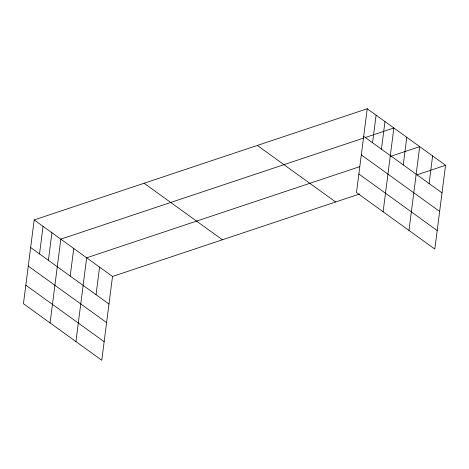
<?xml version="1.0" encoding="UTF-8"?>
<svg xmlns="http://www.w3.org/2000/svg" width="469" height="469" viewBox="0 0 469 469"><rect width="100%" height="100%" fill="white"/><g stroke="black" fill="none" stroke-linecap="round" stroke-linejoin="round"><path stroke-width="0.7" d="M34.184 219.926L23.45 303.707L101.779 360.239L112.513 276.458L34.184 219.926L367.221 108.761L445.55 165.293L434.816 249.074L356.487 192.542L367.221 108.761M39.525 253.934L43.06 226.334M48.401 260.342L51.936 232.741M50.083 322.93L60.818 239.143L363.815 138.009M70.203 276.077L73.739 248.47M75.931 341.584L86.665 257.803L359.629 166.688M96.051 294.731L99.586 267.131M372.562 142.769L376.097 115.169M381.438 149.177L384.973 121.577M383.12 211.765L393.854 127.978L365.181 137.552M403.24 164.912L406.775 137.311M408.968 230.42L419.702 146.639L390.349 156.435M429.088 183.567L432.623 155.966M112.513 276.458L359.541 194.002M416.882 174.861L445.55 165.293M363.686 136.362L442.015 192.894M361.312 154.905L439.641 211.437M358.861 174.005L437.19 230.537M257.317 145.443L335.646 201.975M144.083 183.238L222.417 239.77M30.649 247.526L108.978 304.059M28.269 266.07L106.604 322.602M25.824 285.17L104.153 341.702"/></g></svg>
